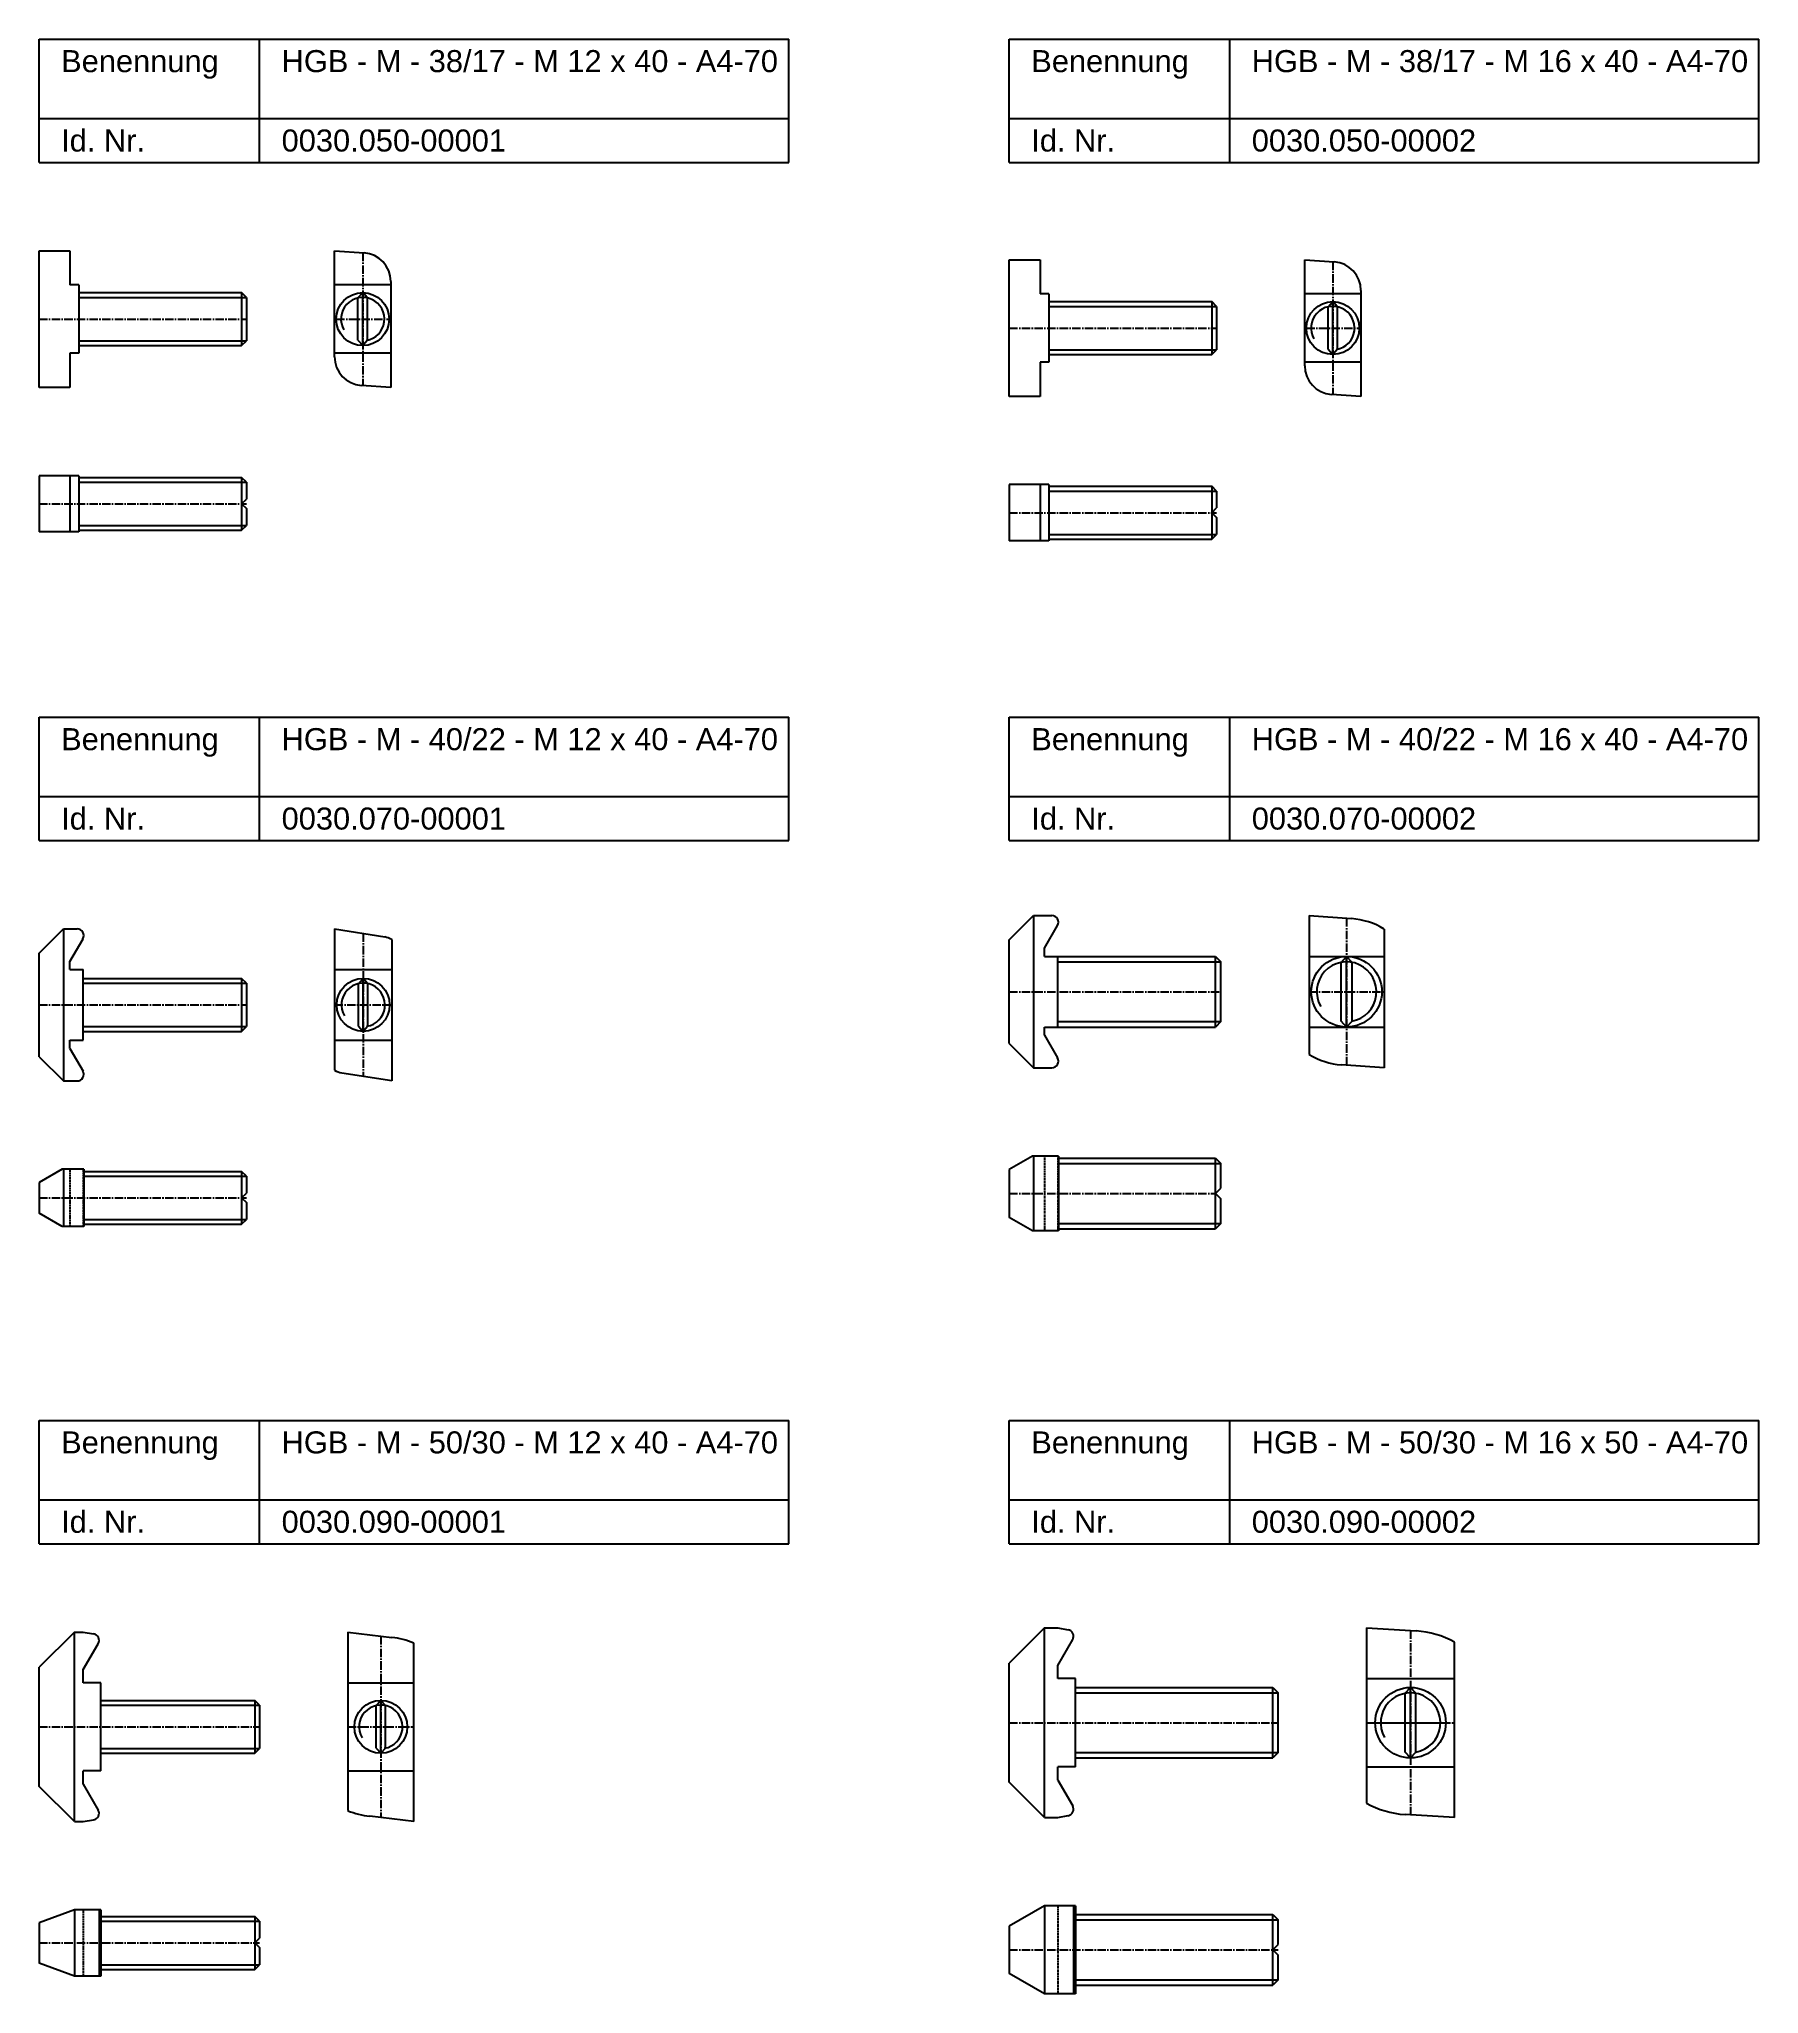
# Model space of a CAD drawing. Header units: millimetres. Extents: x -200 to 190, y 2224 to 2667.
import ezdxf

# ---------------------------------------------------------------- set-up
doc = ezdxf.new("R2010")
doc.units = ezdxf.units.MM
doc.header["$LTSCALE"] = 0.1
doc.linetypes.add('MITTE2', pattern=[28.575, 19.05, -3.175, 3.175, -3.175])
doc.linetypes.add('VERDECKT', pattern=[0.375, 0.25, -0.125])
doc.layers.add('Halfen', color=2, linetype='CONTINUOUS')
doc.styles.add('ARIAL50', font='ARIAL.TTF', dxfattribs={"height": 5})

msp = doc.modelspace()

# ---------------------------------------------------------------- linework, layer by layer
at = {"layer": 'Halfen'}
for p, q in [((-199.61, 2667.07), (-29.61, 2667.07)), ((-199.61, 2639.07), (-199.61, 2667.07)), ((-149.61, 2639.07), (-149.61, 2667.07)), ((-29.61, 2639.07), (-29.61, 2667.07)), ((20.39, 2667.07), (190.39, 2667.07)), ((20.39, 2639.07), (20.39, 2667.07)), ((70.39, 2639.07), (70.39, 2667.07)), ((190.39, 2639.07), (190.39, 2667.07)), ((-199.61, 2649.07), (-29.61, 2649.07)), ((20.39, 2649.07), (190.39, 2649.07)), ((-199.61, 2639.07), (-29.61, 2639.07)), ((20.39, 2639.07), (190.39, 2639.07)), ((-199.61, 2588.07), (-199.61, 2619.07)), ((-199.61, 2619.07), (-192.61, 2619.07)), ((-192.61, 2619.07), (-192.61, 2611.32)), ((-132.61, 2595.02), (-132.61, 2619.07)), ((-132.61, 2619.07), (-125.9, 2618.6)), ((20.39, 2586.04), (20.39, 2617.04)), ((20.39, 2617.04), (27.39, 2617.04)), ((27.39, 2617.04), (27.39, 2609.29)), ((87.39, 2592.99), (87.39, 2617.04)), ((87.39, 2617.04), (94.1, 2616.57)), ((-190.61, 2611.32), (-192.61, 2611.32)), ((-190.61, 2611.32), (-190.61, 2595.82)), ((-119.86, 2611.32), (-132.61, 2611.32)), ((-119.86, 2612.11), (-119.86, 2588.07)), ((-190.61, 2609.57), (-153.68, 2609.57)), ((-152.61, 2608.49), (-153.68, 2609.57)), ((-153.68, 2609.57), (-153.68, 2597.57)), ((-152.61, 2608.49), (-152.61, 2598.64)), ((-127.31, 2608.37), (-126.23, 2609.57)), ((-127.31, 2598.76), (-127.31, 2608.37)), ((-125.16, 2608.37), (-126.23, 2609.57)), ((-126.23, 2597.57), (-126.23, 2609.57)), ((-125.16, 2598.76), (-125.16, 2608.37)), ((29.39, 2609.29), (27.39, 2609.29)), ((29.39, 2609.29), (29.39, 2593.79)), ((29.39, 2607.54), (66.32, 2607.54)), ((67.39, 2606.46), (66.32, 2607.54)), ((66.32, 2607.54), (66.32, 2595.54)), ((67.39, 2606.46), (67.39, 2596.61)), ((100.14, 2609.29), (87.39, 2609.29)), ((92.69, 2606.35), (93.77, 2607.54)), ((94.84, 2606.35), (93.77, 2607.54)), ((93.77, 2595.54), (93.77, 2607.54)), ((100.14, 2610.08), (100.14, 2586.04)), ((92.69, 2596.73), (92.69, 2606.35)), ((94.84, 2596.73), (94.84, 2606.35)), ((-190.61, 2597.57), (-153.68, 2597.57)), ((-153.68, 2597.57), (-152.61, 2598.64)), ((-127.31, 2598.76), (-126.23, 2597.57)), ((-125.16, 2598.76), (-126.23, 2597.57)), ((-190.61, 2595.82), (-192.61, 2595.82)), ((-192.61, 2595.82), (-192.61, 2588.07)), ((-119.86, 2595.82), (-132.61, 2595.82)), ((29.39, 2593.79), (27.39, 2593.79)), ((27.39, 2593.79), (27.39, 2586.04)), ((29.39, 2595.54), (66.32, 2595.54)), ((66.32, 2595.54), (67.39, 2596.61)), ((100.14, 2593.79), (87.39, 2593.79)), ((92.69, 2596.73), (93.77, 2595.54)), ((94.84, 2596.73), (93.77, 2595.54)), ((-192.61, 2588.07), (-199.61, 2588.07)), ((-119.86, 2588.07), (-126.56, 2588.54)), ((27.39, 2586.04), (20.39, 2586.04)), ((100.14, 2586.04), (93.44, 2586.51)), ((-199.61, 2568.07), (-199.61, 2555.32)), ((-190.61, 2568.07), (-199.61, 2568.07)), ((-192.61, 2568.07), (-192.61, 2555.32)), ((-190.61, 2568.07), (-190.61, 2555.32)), ((-190.61, 2567.69), (-153.68, 2567.69)), ((-153.68, 2567.69), (-153.68, 2555.69)), ((-152.61, 2566.62), (-153.68, 2567.69)), ((-152.61, 2566.62), (-152.61, 2562.76)), ((-153.68, 2561.69), (-152.61, 2562.76)), ((20.39, 2566.04), (20.39, 2553.29)), ((29.39, 2566.04), (20.39, 2566.04)), ((27.39, 2566.04), (27.39, 2553.29)), ((29.39, 2566.04), (29.39, 2553.29)), ((29.39, 2565.66), (66.32, 2565.66)), ((66.32, 2565.66), (66.32, 2553.66)), ((67.39, 2564.59), (66.32, 2565.66)), ((67.39, 2564.59), (67.39, 2560.74)), ((-153.68, 2561.69), (-152.61, 2560.62)), ((-152.61, 2560.62), (-152.61, 2556.76)), ((66.32, 2559.66), (67.39, 2560.74)), ((66.32, 2559.66), (67.39, 2558.59)), ((67.39, 2558.59), (67.39, 2554.74)), ((-190.61, 2555.32), (-199.61, 2555.32)), ((-190.61, 2555.69), (-153.68, 2555.69)), ((-153.68, 2555.69), (-152.61, 2556.76)), ((29.39, 2553.29), (20.39, 2553.29)), ((29.39, 2553.66), (66.32, 2553.66)), ((66.32, 2553.66), (67.39, 2554.74)), ((-199.61, 2513.32), (-29.61, 2513.32)), ((-199.61, 2485.32), (-199.61, 2513.32)), ((-149.61, 2485.32), (-149.61, 2513.32)), ((-29.61, 2485.32), (-29.61, 2513.32)), ((20.39, 2513.32), (190.39, 2513.32)), ((20.39, 2485.32), (20.39, 2513.32)), ((70.39, 2485.32), (70.39, 2513.32)), ((190.39, 2485.32), (190.39, 2513.32)), ((-199.61, 2495.32), (-29.61, 2495.32)), ((20.39, 2495.32), (190.39, 2495.32)), ((-199.61, 2485.32), (-29.61, 2485.32)), ((20.39, 2485.32), (190.39, 2485.32)), ((-199.61, 2459.82), (-194.11, 2465.32)), ((-194.11, 2465.32), (-190.95, 2465.32)), ((-194.11, 2465.32), (-194.11, 2430.82)), ((-132.61, 2465.32), (-121.23, 2463.51)), ((-132.61, 2465.32), (-132.61, 2433.23)), ((20.39, 2462.8), (25.89, 2468.3)), ((25.89, 2468.3), (30.05, 2468.3)), ((25.89, 2468.3), (25.89, 2433.8)), ((28.39, 2460.93), (31.35, 2466.05)), ((88.39, 2468.3), (88.39, 2436.84)), ((88.39, 2468.3), (98.02, 2467.63)), ((105.39, 2465.26), (105.39, 2433.8)), ((-192.61, 2457.94), (-189.65, 2463.07)), ((-119.61, 2462.91), (-119.61, 2430.82)), ((20.39, 2439.3), (20.39, 2462.8)), ((28.39, 2459.05), (28.39, 2460.93)), ((-199.61, 2436.32), (-199.61, 2459.82)), ((-192.61, 2456.07), (-192.61, 2457.94)), ((-192.61, 2456.07), (-189.61, 2456.07)), ((-189.61, 2440.07), (-189.61, 2456.07)), ((-132.61, 2456.07), (-119.61, 2456.07)), ((28.39, 2459.05), (31.39, 2459.05)), ((31.39, 2459.05), (67.17, 2459.05)), ((31.39, 2443.05), (31.39, 2459.05)), ((67.17, 2459.05), (68.39, 2457.82)), ((67.17, 2443.05), (67.17, 2459.05)), ((68.39, 2444.28), (68.39, 2457.82)), ((88.39, 2459.05), (105.39, 2459.05)), ((95.67, 2457.71), (96.89, 2459.05)), ((95.67, 2444.39), (95.67, 2457.71)), ((96.89, 2443.05), (96.89, 2459.05)), ((98.12, 2457.71), (96.89, 2459.05)), ((98.12, 2444.39), (98.12, 2457.71)), ((-189.61, 2454.07), (-153.68, 2454.07)), ((-152.61, 2452.99), (-153.68, 2454.07)), ((-153.68, 2454.07), (-153.68, 2442.07)), ((-152.61, 2452.99), (-152.61, 2443.14)), ((-127.18, 2452.87), (-126.11, 2454.07)), ((-127.18, 2443.26), (-127.18, 2452.87)), ((-126.11, 2442.07), (-126.11, 2454.07)), ((-125.03, 2452.87), (-126.11, 2454.07)), ((-125.03, 2443.26), (-125.03, 2452.87)), ((-153.68, 2442.07), (-152.61, 2443.14)), ((-127.18, 2443.26), (-126.11, 2442.07)), ((-125.03, 2443.26), (-126.11, 2442.07)), ((28.39, 2443.05), (31.39, 2443.05)), ((28.39, 2441.18), (28.39, 2443.05)), ((31.39, 2443.05), (67.17, 2443.05)), ((68.39, 2444.28), (67.17, 2443.05)), ((88.39, 2443.05), (105.39, 2443.05)), ((96.89, 2443.05), (95.67, 2444.39)), ((96.89, 2443.05), (98.12, 2444.39)), ((-192.61, 2440.07), (-189.61, 2440.07)), ((-192.61, 2438.19), (-192.61, 2440.07)), ((-192.61, 2438.19), (-189.65, 2433.07)), ((-189.61, 2442.07), (-153.68, 2442.07)), ((-132.61, 2440.07), (-119.61, 2440.07)), ((20.39, 2439.3), (25.89, 2433.8)), ((28.39, 2441.18), (31.35, 2436.05)), ((-199.61, 2436.32), (-194.11, 2430.82)), ((25.89, 2433.8), (30.05, 2433.8)), ((105.39, 2433.8), (95.76, 2434.48)), ((-194.11, 2430.82), (-190.95, 2430.82)), ((-119.61, 2430.82), (-130.99, 2432.62)), ((25.66, 2413.8), (20.39, 2410.76)), ((31.55, 2413.8), (25.66, 2413.8)), ((25.89, 2413.8), (25.89, 2396.8)), ((31.55, 2413.8), (31.55, 2396.8)), ((31.55, 2413.3), (67.17, 2413.3)), ((67.17, 2413.3), (68.39, 2412.07)), ((67.17, 2397.3), (67.17, 2413.3)), ((68.39, 2406.53), (68.39, 2412.07)), ((-194.34, 2410.82), (-199.61, 2407.78)), ((-199.61, 2407.78), (-199.61, 2400.86)), ((-189.45, 2410.82), (-194.34, 2410.82)), ((-194.11, 2410.82), (-194.11, 2397.82)), ((-189.45, 2410.82), (-189.45, 2397.82)), ((-189.45, 2410.32), (-153.68, 2410.32)), ((-152.61, 2409.24), (-153.68, 2410.32)), ((-153.68, 2410.32), (-153.68, 2398.32)), ((-152.61, 2409.24), (-152.61, 2405.39)), ((20.39, 2410.76), (20.39, 2399.84)), ((-153.68, 2404.32), (-152.61, 2405.39)), ((-153.68, 2404.32), (-152.61, 2403.24)), ((-152.61, 2403.24), (-152.61, 2399.39)), ((67.17, 2405.3), (68.39, 2406.53)), ((67.17, 2405.3), (68.39, 2404.07)), ((68.39, 2398.53), (68.39, 2404.07)), ((-194.34, 2397.82), (-199.61, 2400.86)), ((-189.45, 2398.32), (-153.68, 2398.32)), ((-153.68, 2398.32), (-152.61, 2399.39)), ((25.66, 2396.8), (20.39, 2399.84)), ((68.39, 2398.53), (67.17, 2397.3)), ((-189.45, 2397.82), (-194.34, 2397.82)), ((31.55, 2396.8), (25.66, 2396.8)), ((31.55, 2397.3), (67.17, 2397.3)), ((-199.61, 2353.86), (-29.61, 2353.86)), ((-199.61, 2325.86), (-199.61, 2353.86)), ((-149.61, 2325.86), (-149.61, 2353.86)), ((-29.61, 2325.86), (-29.61, 2353.86)), ((20.39, 2353.86), (190.39, 2353.86)), ((20.39, 2325.86), (20.39, 2353.86)), ((70.39, 2325.86), (70.39, 2353.86)), ((190.39, 2325.86), (190.39, 2353.86)), ((-199.61, 2335.86), (-29.61, 2335.86)), ((20.39, 2335.86), (190.39, 2335.86)), ((-199.61, 2325.86), (-29.61, 2325.86)), ((20.39, 2325.86), (190.39, 2325.86)), ((-191.61, 2305.86), (-199.61, 2297.86)), ((-191.61, 2262.86), (-191.61, 2305.86)), ((-191.61, 2305.86), (-189.61, 2305.86)), ((-189.61, 2305.86), (-187.26, 2305.45)), ((-129.61, 2305.86), (-119.61, 2304.63)), ((-129.61, 2305.86), (-129.61, 2265.36)), ((28.39, 2306.8), (20.39, 2298.8)), ((28.39, 2263.8), (28.39, 2306.8)), ((28.39, 2306.8), (31.39, 2306.8)), ((31.39, 2306.8), (33.74, 2306.39)), ((101.39, 2306.8), (101.39, 2267.06)), ((101.39, 2306.8), (112.64, 2306.11)), ((-189.61, 2297.36), (-186.22, 2303.22)), ((-114.61, 2262.86), (-114.61, 2303.36)), ((31.39, 2298.3), (34.78, 2304.16)), ((121.39, 2263.8), (121.39, 2303.55)), ((-199.61, 2270.86), (-199.61, 2297.86)), ((-189.61, 2294.36), (-189.61, 2297.36)), ((20.39, 2271.8), (20.39, 2298.8)), ((31.39, 2295.3), (31.39, 2298.3)), ((-185.61, 2294.36), (-189.61, 2294.36)), ((-185.61, 2274.36), (-185.61, 2294.36)), ((-129.61, 2294.36), (-114.61, 2294.36)), ((35.39, 2295.3), (31.39, 2295.3)), ((35.39, 2275.3), (35.39, 2295.3)), ((35.39, 2293.3), (80.17, 2293.3)), ((80.17, 2277.3), (80.17, 2293.3)), ((80.17, 2293.3), (81.39, 2292.07)), ((81.39, 2278.53), (81.39, 2292.07)), ((101.39, 2295.3), (121.39, 2295.3)), ((110.17, 2291.96), (111.39, 2293.3)), ((110.17, 2278.64), (110.17, 2291.96)), ((111.39, 2277.3), (111.39, 2293.3)), ((112.62, 2291.96), (111.39, 2293.3)), ((112.62, 2278.64), (112.62, 2291.96)), ((-185.61, 2290.36), (-150.68, 2290.36)), ((-150.68, 2290.36), (-150.68, 2278.36)), ((-149.61, 2289.29), (-150.68, 2290.36)), ((-149.61, 2289.29), (-149.61, 2279.43)), ((-123.18, 2289.17), (-122.11, 2290.36)), ((-123.18, 2279.55), (-123.18, 2289.17)), ((-121.03, 2289.17), (-122.11, 2290.36)), ((-122.11, 2278.36), (-122.11, 2290.36)), ((-121.03, 2279.55), (-121.03, 2289.17)), ((-150.68, 2278.36), (-149.61, 2279.43)), ((-123.18, 2279.55), (-122.11, 2278.36)), ((-121.03, 2279.55), (-122.11, 2278.36)), ((81.39, 2278.53), (80.17, 2277.3)), ((111.39, 2277.3), (110.17, 2278.64)), ((111.39, 2277.3), (112.62, 2278.64)), ((-189.61, 2271.36), (-189.61, 2274.36)), ((-185.61, 2274.36), (-189.61, 2274.36)), ((-185.61, 2278.36), (-150.68, 2278.36)), ((-129.61, 2274.36), (-114.61, 2274.36)), ((35.39, 2275.3), (31.39, 2275.3)), ((31.39, 2272.3), (31.39, 2275.3)), ((35.39, 2277.3), (80.17, 2277.3)), ((101.39, 2275.3), (121.39, 2275.3)), ((-191.61, 2262.86), (-199.61, 2270.86)), ((-189.61, 2271.36), (-186.22, 2265.5)), ((28.39, 2263.8), (20.39, 2271.8)), ((31.39, 2272.3), (34.78, 2266.44)), ((-191.61, 2262.86), (-189.61, 2262.86)), ((-189.61, 2262.86), (-187.26, 2263.27)), ((-114.61, 2262.86), (-124.61, 2264.09)), ((28.39, 2263.8), (31.39, 2263.8)), ((31.39, 2263.8), (33.74, 2264.22)), ((121.39, 2263.8), (110.14, 2264.49)), ((28.39, 2243.8), (20.39, 2239.18)), ((35.39, 2243.8), (28.39, 2243.8)), ((28.39, 2243.8), (28.39, 2223.8)), ((34.98, 2243.8), (34.98, 2223.8)), ((35.39, 2243.8), (35.39, 2223.8)), ((-191.61, 2242.86), (-199.61, 2239.95)), ((-199.61, 2239.95), (-199.61, 2230.77)), ((-191.61, 2242.86), (-191.61, 2227.86)), ((-185.61, 2242.86), (-191.61, 2242.86)), ((-186.02, 2242.86), (-186.02, 2227.86)), ((-185.61, 2242.86), (-185.61, 2227.86)), ((-185.61, 2241.36), (-150.68, 2241.36)), ((-150.68, 2241.36), (-150.68, 2229.36)), ((-149.61, 2240.29), (-150.68, 2241.36)), ((-149.61, 2240.29), (-149.61, 2236.43)), ((20.39, 2239.18), (20.39, 2228.42)), ((35.39, 2241.8), (80.17, 2241.8)), ((80.17, 2241.8), (81.39, 2240.57)), ((80.17, 2225.8), (80.17, 2241.8)), ((81.39, 2235.03), (81.39, 2240.57)), ((-150.68, 2235.36), (-149.61, 2236.43)), ((-150.68, 2235.36), (-149.61, 2234.29)), ((-149.61, 2234.29), (-149.61, 2230.43)), ((80.17, 2233.8), (81.39, 2235.03)), ((-191.61, 2227.86), (-199.61, 2230.77)), ((-150.68, 2229.36), (-149.61, 2230.43)), ((80.17, 2233.8), (81.39, 2232.57)), ((81.39, 2227.03), (81.39, 2232.57)), ((-185.61, 2227.86), (-191.61, 2227.86)), ((-185.61, 2229.36), (-150.68, 2229.36)), ((28.39, 2223.8), (20.39, 2228.42)), ((35.39, 2225.8), (80.17, 2225.8)), ((81.39, 2227.03), (80.17, 2225.8)), ((35.39, 2223.8), (28.39, 2223.8))]:
    msp.add_line(p, q, dxfattribs=at)
at = {"layer": 'Halfen', "color": 1, "linetype": 'MITTE2'}
for p, q in [((-126.23, 2618.62), (-126.23, 2588.51)), ((93.77, 2616.59), (93.77, 2586.48)), ((-199.61, 2603.57), (-152.61, 2603.57)), ((-132.23, 2603.57), (-120.23, 2603.57)), ((20.39, 2601.54), (67.39, 2601.54)), ((87.77, 2601.54), (99.77, 2601.54)), ((-199.61, 2561.69), (-152.61, 2561.69)), ((20.39, 2559.66), (67.39, 2559.66)), ((96.89, 2467.71), (96.89, 2434.4)), ((-126.11, 2464.29), (-126.11, 2431.85)), ((-199.61, 2448.07), (-152.61, 2448.07)), ((-132.61, 2448.07), (-119.73, 2448.07)), ((20.39, 2451.05), (68.39, 2451.05)), ((88.39, 2451.05), (105.39, 2451.05)), ((-199.61, 2404.32), (-152.61, 2404.32)), ((20.39, 2405.3), (67.17, 2405.3)), ((111.39, 2306.19), (111.39, 2264.41)), ((-122.11, 2304.94), (-122.11, 2263.78)), ((-199.61, 2284.36), (-149.61, 2284.36)), ((-129.61, 2284.36), (-114.61, 2284.36)), ((20.39, 2285.3), (81.39, 2285.3)), ((101.39, 2285.3), (121.39, 2285.3)), ((102.89, 2285.3), (119.89, 2285.3)), ((-199.61, 2235.36), (-149.61, 2235.36)), ((20.39, 2233.8), (81.39, 2233.8))]:
    msp.add_line(p, q, dxfattribs=at)
at = {"layer": 'Halfen', "color": 1}
for p, q in [((-190.61, 2608.49), (-152.61, 2608.49)), ((29.39, 2606.46), (67.39, 2606.46)), ((-190.61, 2598.64), (-152.61, 2598.64)), ((29.39, 2596.61), (67.39, 2596.61)), ((-190.61, 2566.62), (-152.61, 2566.62)), ((29.39, 2564.59), (67.39, 2564.59)), ((-190.61, 2556.76), (-152.61, 2556.76)), ((29.39, 2554.74), (67.39, 2554.74)), ((31.39, 2457.82), (68.39, 2457.82)), ((-189.61, 2452.99), (-152.61, 2452.99)), ((-189.61, 2443.14), (-152.61, 2443.14)), ((31.39, 2444.28), (68.39, 2444.28)), ((31.55, 2412.07), (68.39, 2412.07)), ((-189.45, 2409.24), (-152.61, 2409.24)), ((-189.45, 2399.39), (-152.61, 2399.39)), ((31.55, 2398.53), (68.39, 2398.53)), ((35.39, 2292.07), (81.39, 2292.07)), ((-185.61, 2289.29), (-149.61, 2289.29)), ((-185.61, 2279.43), (-149.61, 2279.43)), ((35.39, 2278.53), (81.39, 2278.53)), ((-185.61, 2240.29), (-149.61, 2240.29)), ((35.39, 2240.57), (81.39, 2240.57)), ((-185.61, 2230.43), (-149.61, 2230.43)), ((35.39, 2227.03), (81.39, 2227.03))]:
    msp.add_line(p, q, dxfattribs=at)
at = {"layer": 'Halfen', "color": 1, "linetype": 'VERDECKT'}
for p, q in [((28.39, 2413.8), (28.39, 2396.8)), ((31.39, 2413.8), (31.39, 2396.8)), ((31.39, 2413.3), (31.55, 2413.3)), ((-192.61, 2410.82), (-192.61, 2397.82)), ((-189.61, 2410.82), (-189.61, 2397.82)), ((-189.61, 2410.32), (-189.45, 2410.32)), ((-189.61, 2398.32), (-189.45, 2398.32)), ((31.39, 2397.3), (31.55, 2397.3)), ((31.39, 2243.8), (31.39, 2223.8)), ((-189.61, 2242.86), (-189.61, 2227.86))]:
    msp.add_line(p, q, dxfattribs=at)
at = {"layer": 'Halfen'}
for centre, radius in [((-126.23, 2603.57), 6), ((93.77, 2601.54), 6), ((96.89, 2451.05), 8), ((-126.11, 2448.07), 6), ((111.39, 2285.3), 8), ((-122.11, 2284.36), 6)]:
    msp.add_circle(centre, radius, dxfattribs=at)
for centre, radius, start, end in [((-126.36, 2612.11), 6.5, 0, 86), ((93.64, 2610.08), 6.5, 0, 86), ((-126.11, 2595.02), 6.5, 180, 266), ((93.89, 2592.99), 6.5, 180, 266), ((-190.95, 2463.82), 1.5, 330, 90), ((30.05, 2466.8), 1.5, 330, 90), ((96.89, 2451.47), 16.2, 58.3525, 86), ((-126.11, 2448.07), 16.2, 66.3446, 72.47), ((30.05, 2435.3), 1.5, 270, 30), ((96.89, 2450.64), 16.2, 238.3525, 266), ((-190.95, 2432.32), 1.5, 270, 30), ((-126.11, 2448.07), 16.2, 246.3446, 252.47), ((-187.52, 2303.97), 1.5, 330, 80), ((33.48, 2304.91), 1.5, 330, 80), ((111.39, 2285.65), 20.5, 60.8036, 86.5), ((-122.11, 2284.29), 20.5, 68.5399, 83), ((-187.52, 2264.75), 1.5, 280, 30), ((-122.11, 2284.43), 20.5, 248.5399, 263), ((33.48, 2265.69), 1.5, 280, 30), ((111.39, 2284.95), 20.5, 240.8036, 266.5)]:
    msp.add_arc(centre, radius, start, end, dxfattribs=at)
at = {"layer": 'Halfen', "color": 1}
for centre, radius in [((-126.23, 2603.57), 4.93), ((93.77, 2601.54), 4.93), ((96.89, 2451.05), 6.77), ((-126.11, 2448.07), 4.93), ((111.39, 2285.3), 6.77), ((-122.11, 2284.36), 4.93)]:
    msp.add_arc(centre, radius, 280, 210, dxfattribs=at)

# ---------------------------------------------------------------- texts
at = {"layer": 'Halfen', "style": 'ARIAL50'}
for s, p in [('Benennung', (-194.61, 2659.57)), ('HGB - M - 38/17 - M 12 x 40 - A4-70', (-144.61, 2659.57)), ('Benennung', (25.39, 2659.57)), ('HGB - M - 38/17 - M 16 x 40 - A4-70', (75.39, 2659.57)), ('Id. Nr.', (-194.61, 2641.57)), ('0030.050-00001', (-144.61, 2641.57)), ('Id. Nr.', (25.39, 2641.57)), ('0030.050-00002', (75.39, 2641.57)), ('Benennung', (-194.61, 2505.82)), ('HGB - M - 40/22 - M 12 x 40 - A4-70', (-144.61, 2505.82)), ('Benennung', (25.39, 2505.82)), ('HGB - M - 40/22 - M 16 x 40 - A4-70', (75.39, 2505.82)), ('Id. Nr.', (-194.61, 2487.82)), ('0030.070-00001', (-144.61, 2487.82)), ('Id. Nr.', (25.39, 2487.82)), ('0030.070-00002', (75.39, 2487.82)), ('Benennung', (-194.61, 2346.36)), ('HGB - M - 50/30 - M 12 x 40 - A4-70', (-144.61, 2346.36)), ('Benennung', (25.39, 2346.36)), ('HGB - M - 50/30 - M 16 x 50 - A4-70', (75.39, 2346.36)), ('Id. Nr.', (-194.61, 2328.36)), ('0030.090-00001', (-144.61, 2328.36)), ('Id. Nr.', (25.39, 2328.36)), ('0030.090-00002', (75.39, 2328.36))]:
    msp.add_text(s, height=5, dxfattribs=at).set_placement(p)

doc.saveas('drawing.dxf')
